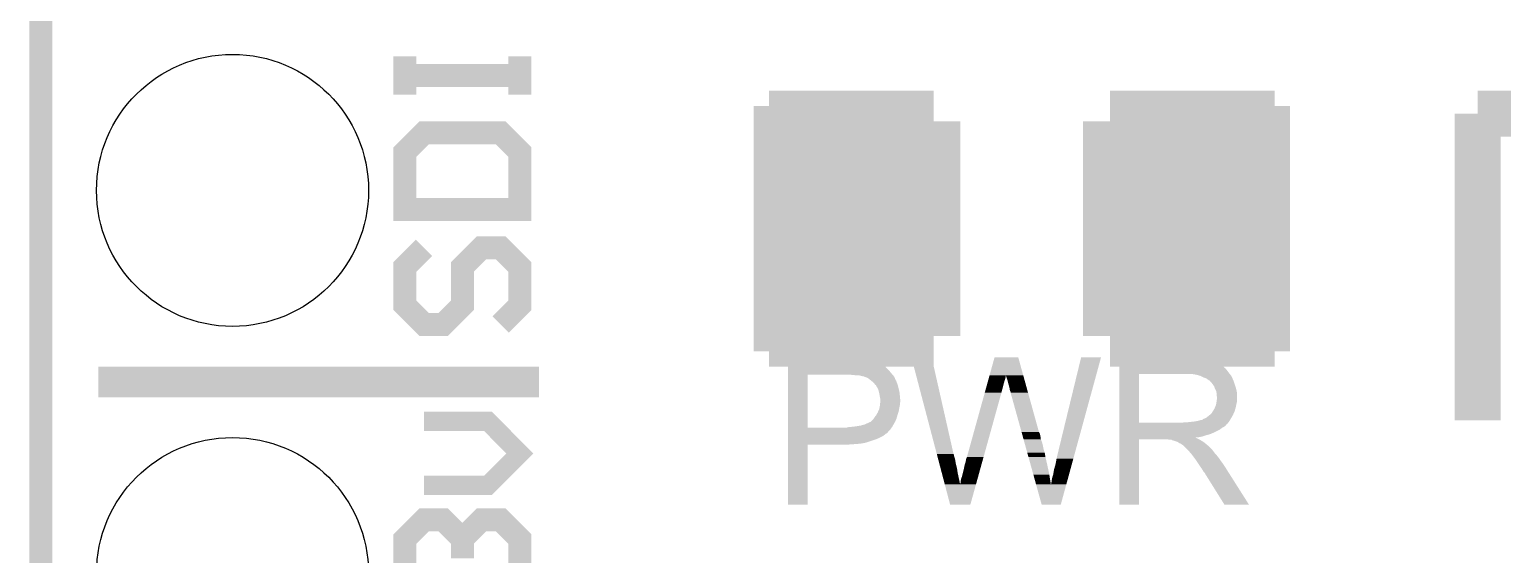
# Model space of a CAD drawing. Extents: x -1.3 to 24.2, y -3.9 to 32.8.
# Drawn here: x -1.35 to 8.42, y 2.67 to 6.15 of the extents above; entities that cross this region are included whole.
import ezdxf

# ---------------------------------------------------------------- set-up
doc = ezdxf.new("R2010")
doc.units = 0
doc.layers.get('0').update_dxf_attribs({"linetype": 'CONTINUOUS'})
for name, color, linetype in [('USB_SPI_CLICK_V101_GKO', 9, 'CONTINUOUS'), ('USB_SPI_CLICK_V101_GTO', 11, 'CONTINUOUS'), ('USB_SPI_CLICK_V101_GTS', 8, 'CONTINUOUS')]:
    doc.layers.add(name, color=color, linetype=linetype)

# ---------------------------------------------------------------- blocks, each defined once
blk = doc.blocks.new('RECTANGLE_44')
blk.add_solid([(0.5842, 0.7112), (0.5842, -0.7112), (-0.5842, 0.7112), (-0.5842, -0.7112)])
blk = doc.blocks.new('ROUND_94')
blk.add_circle((0, 0), 0.9017)

msp = doc.modelspace()

# ---------------------------------------------------------------- linework, layer by layer
at = {"layer": 'USB_SPI_CLICK_V101_GKO', "const_width": 0.1524}
msp.add_lwpolyline([(-1.27, -3.81), (-1.27, 31.73984)], dxfattribs=at)
at = {"layer": 'USB_SPI_CLICK_V101_GTO'}
for points, const_width in [([(1.143, 5.715), (1.143, 5.969), (1.143, 5.842), (1.905, 5.842), (1.905, 5.715), (1.905, 5.969)], 0.1524), ([(3.556, 5.6388), (4.6482, 5.6388)], 0.2032), ([(3.556, 4.0132), (3.556, 5.6388)], 0.2032), ([(5.8166, 5.6388), (6.9088, 5.6388)], 0.2032), ([(6.9088, 4.0132), (6.9088, 5.6388)], 0.2032), ([(8.255, 5.588), (12.065, 5.588)], 0.3048), ([(8.255, 3.556), (8.255, 5.588)], 0.3048), ([(1.143, 4.953), (1.905, 4.953), (1.905, 5.334), (1.778, 5.461), (1.27, 5.461), (1.143, 5.334), (1.143, 4.953)], 0.1524), ([(1.27, 4.699), (1.143, 4.572), (1.143, 4.318), (1.27, 4.191), (1.397, 4.191), (1.524, 4.318), (1.524, 4.572), (1.651, 4.699), (1.778, 4.699), (1.905, 4.572), (1.905, 4.318), (1.778, 4.191)], 0.1524), ([(3.556, 4.0132), (4.6482, 4.0132)], 0.2032), ([(5.8166, 4.0132), (6.9088, 4.0132)], 0.2032), ([(-0.889, 3.81), (2.032, 3.81)], 0.2032), ([(1.27, 3.1242), (1.69418, 3.1242), (1.905, 3.33502), (1.69418, 3.54838), (1.27, 3.54838)], 0.127), ([(1.27, 2.3876), (1.143, 2.5146), (1.143, 2.7686), (1.27, 2.8956), (1.397, 2.8956), (1.524, 2.7686), (1.524, 2.6416), (1.524, 2.7686), (1.651, 2.8956), (1.778, 2.8956), (1.905, 2.7686), (1.905, 2.5146), (1.778, 2.3876)], 0.1524)]:
    msp.add_lwpolyline(points, dxfattribs=dict(at, const_width=const_width))
for points in [[(3.68302, 3.97002), (3.683022, 3.97256), (4.1275, 3.97002), (4.104638, 3.97256)], [(3.68302, 3.96494), (3.68302, 3.97002), (4.1783, 3.96494), (4.1275, 3.97002)], [(3.68302, 3.9624), (3.68302, 3.96494), (4.198622, 3.9624), (4.1783, 3.96494)], [(3.68302, 3.95986), (3.68302, 3.9624), (4.21132, 3.95986), (4.201162, 3.9624)], [(3.68302, 3.95732), (3.68302, 3.95986), (4.22402, 3.95732), (4.21132, 3.95986)], [(3.68302, 3.94716), (3.68302, 3.95732), (4.25958, 3.94716), (4.22402, 3.95732)], [(3.68302, 3.92684), (3.68302, 3.94716), (4.300218, 3.92684), (4.25958, 3.94716)], [(3.68302, 3.916678), (3.68302, 3.92684), (4.318, 3.916678), (4.300218, 3.92684)], [(3.68302, 3.91414), (3.68302, 3.916678), (4.320544, 3.91414), (4.318, 3.916678)], [(3.68302, 3.911596), (3.68302, 3.91414), (4.328162, 3.911596), (4.320544, 3.91414)], [(3.68302, 3.90144), (3.68302, 3.911596), (4.335782, 3.90144), (4.328162, 3.911596)], [(4.500912, 3.972542), (4.500906, 3.972558), (4.635504, 3.972542), (4.500906, 3.972558)], [(4.669244, 3.332478), (4.500912, 3.972542), (4.78028, 3.332478), (4.635504, 3.972542)], [(5.019004, 3.853144), (5.052072, 3.972544), (5.24261, 3.853144), (5.209544, 3.972544)], [(5.052072, 3.972544), (5.052078, 3.97256), (5.209544, 3.972544), (5.052078, 3.97256)], [(5.4737, 3.34518), (5.62611, 3.972532), (5.586618, 3.34518), (5.758174, 3.972532)], [(5.62611, 3.972532), (5.626118, 3.97256), (5.758174, 3.972532), (5.626118, 3.97256)], [(5.88012, 3.97002), (5.880122, 3.97256), (6.38556, 3.97002), (6.35762, 3.97256)], [(5.88012, 3.96494), (5.88012, 3.97002), (6.418578, 3.96494), (6.38556, 3.97002)], [(5.88012, 3.9624), (5.88012, 3.96494), (6.4516, 3.9624), (6.418578, 3.96494)], [(5.88012, 3.95478), (5.88012, 3.9624), (6.482078, 3.95478), (6.4516, 3.9624)], [(5.88012, 3.9497), (5.88012, 3.95478), (6.497322, 3.9497), (6.482078, 3.95478)], [(5.88012, 3.94716), (5.88012, 3.9497), (6.510022, 3.94716), (6.497322, 3.9497)], [(5.88012, 3.947138), (5.88012, 3.94716), (6.51256, 3.947138), (6.510022, 3.94716)], [(5.88012, 3.944614), (5.88012, 3.947138), (6.512574, 3.944614), (6.51256, 3.947138)], [(5.88012, 3.93954), (5.88012, 3.944614), (6.52272, 3.93954), (6.512574, 3.944614)], [(5.88012, 3.934458), (5.88012, 3.93954), (6.535422, 3.934458), (6.52272, 3.93954)], [(5.88012, 3.9243), (5.88012, 3.934458), (6.55066, 3.9243), (6.535422, 3.934458)], [(5.88012, 3.9116), (5.88012, 3.9243), (6.56844, 3.9116), (6.55066, 3.9243)], [(5.88012, 3.896358), (5.88012, 3.9116), (6.586222, 3.896358), (6.56844, 3.9116)], [(3.68301, 3.507762), (3.683018, 3.85826), (3.81254, 3.507762), (3.812562, 3.85826)], [(3.683018, 3.87858), (3.68302, 3.90144), (4.35864, 3.87858), (4.335782, 3.90144)], [(3.683018, 3.86334), (3.683018, 3.87858), (4.37134, 3.86334), (4.35864, 3.87858)], [(3.683018, 3.85826), (3.683018, 3.86334), (4.375694, 3.85826), (4.37134, 3.86334)], [(4.11734, 3.85572), (4.09194, 3.85826), (4.377872, 3.85572), (4.375694, 3.85826)], [(4.137662, 3.85318), (4.11734, 3.85572), (4.380048, 3.85318), (4.377872, 3.85572)], [(4.175762, 3.8481), (4.155442, 3.85318), (4.384402, 3.8481), (4.380048, 3.85318)], [(4.180844, 3.848098), (4.175762, 3.8481), (4.384404, 3.848098), (4.384402, 3.8481)], [(4.187618, 3.845558), (4.180844, 3.848098), (4.38658, 3.845558), (4.384404, 3.848098)], [(4.20116, 3.84048), (4.187618, 3.845558), (4.388838, 3.84048), (4.38658, 3.845558)], [(4.2164, 3.83286), (4.20116, 3.84048), (4.392226, 3.83286), (4.388838, 3.84048)], [(4.2291, 3.8227), (4.2164, 3.83286), (4.396742, 3.8227), (4.392226, 3.83286)], [(4.23228, 3.820156), (4.2291, 3.8227), (4.39928, 3.820156), (4.396742, 3.8227)], [(4.2418, 3.81254), (4.23228, 3.820156), (4.40182, 3.81254), (4.39928, 3.820156)], [(4.254498, 3.799842), (4.2418, 3.81254), (4.4069, 3.799842), (4.40182, 3.81254)], [(5.00354, 3.7973), (5.008464, 3.81508), (5.11302, 3.7973), (5.1181, 3.81508)], [(5.008464, 3.81508), (5.012684, 3.83032), (5.1181, 3.81508), (5.123178, 3.83032)], [(5.012684, 3.83032), (5.0162, 3.843018), (5.123178, 3.83032), (5.12572, 3.843018)], [(5.0162, 3.843018), (5.01831, 3.850634), (5.12572, 3.843018), (5.12572, 3.850634)], [(5.01831, 3.850634), (5.019004, 3.853144), (5.12572, 3.850634), (5.128222, 3.853144)], [(5.12826, 3.850644), (5.128222, 3.853144), (5.243302, 3.850644), (5.24261, 3.853144)], [(5.13588, 3.82778), (5.12826, 3.850644), (5.249634, 3.82778), (5.243302, 3.850644)], [(5.14096, 3.81), (5.13588, 3.82778), (5.254558, 3.81), (5.249634, 3.82778)], [(5.14604, 3.78968), (5.14096, 3.81), (5.260184, 3.78968), (5.254558, 3.81)], [(5.880112, 3.540782), (5.880118, 3.86332), (6.00964, 3.540782), (6.009642, 3.86332)], [(5.880118, 3.87604), (5.88012, 3.896358), (6.60146, 3.87604), (6.586222, 3.896358)], [(5.880118, 3.86334), (5.880118, 3.87604), (6.611338, 3.86334), (6.60146, 3.87604)], [(5.880118, 3.86332), (5.880118, 3.86334), (6.009642, 3.86332), (6.31698, 3.86334)], [(6.388102, 3.85826), (6.355082, 3.86334), (6.615288, 3.85826), (6.611338, 3.86334)], [(6.406742, 3.853176), (6.388102, 3.85826), (6.61924, 3.853176), (6.615288, 3.85826)], [(6.41604, 3.85064), (6.406742, 3.853176), (6.619262, 3.85064), (6.61924, 3.853176)], [(6.416068, 3.850626), (6.41604, 3.85064), (6.621786, 3.850626), (6.619262, 3.85064)], [(6.43636, 3.84048), (6.416068, 3.850626), (6.62686, 3.84048), (6.621786, 3.850626)], [(6.456682, 3.832858), (6.43636, 3.84048), (6.62991, 3.832858), (6.62686, 3.84048)], [(6.463454, 3.82778), (6.456682, 3.832858), (6.63194, 3.82778), (6.62991, 3.832858)], [(6.46684, 3.82524), (6.463454, 3.82778), (6.63303, 3.82524), (6.63194, 3.82778)], [(6.474464, 3.82016), (6.46684, 3.82524), (6.635206, 3.82016), (6.63303, 3.82524)], [(6.477006, 3.820154), (6.474464, 3.82016), (6.63521, 3.820154), (6.635206, 3.82016)], [(6.485892, 3.81), (6.477006, 3.820154), (6.63956, 3.81), (6.63521, 3.820154)], [(6.49478, 3.799842), (6.485892, 3.81), (6.642946, 3.799842), (6.63956, 3.81)], [(4.25704, 3.7973), (4.254498, 3.799842), (4.407748, 3.7973), (4.4069, 3.799842)], [(4.26213, 3.78968), (4.25704, 3.7973), (4.410286, 3.78968), (4.407748, 3.7973)], [(4.264666, 3.789668), (4.26213, 3.78968), (4.41029, 3.789668), (4.410286, 3.78968)], [(4.267564, 3.7846), (4.264666, 3.789668), (4.411978, 3.7846), (4.41029, 3.789668)], [(4.27482, 3.7719), (4.267564, 3.7846), (4.415156, 3.7719), (4.411978, 3.7846)], [(4.278632, 3.76428), (4.27482, 3.7719), (4.41706, 3.76428), (4.415156, 3.7719)], [(4.282442, 3.756658), (4.278632, 3.76428), (4.418754, 3.756658), (4.41706, 3.76428)], [(4.286252, 3.741418), (4.282442, 3.756658), (4.42214, 3.741418), (4.418754, 3.756658)], [(4.28752, 3.73634), (4.286252, 3.741418), (4.422648, 3.73634), (4.42214, 3.741418)], [(4.29006, 3.7211), (4.28752, 3.73634), (4.424172, 3.7211), (4.422648, 3.73634)], [(4.291076, 3.71602), (4.29006, 3.7211), (4.42468, 3.71602), (4.424172, 3.7211)], [(4.29514, 3.695698), (4.291076, 3.71602), (4.426528, 3.695698), (4.42468, 3.71602)], [(4.869182, 3.312162), (4.98736, 3.73888), (4.979398, 3.312162), (5.09778, 3.73888)], [(4.98736, 3.73888), (4.992988, 3.7592), (5.09778, 3.73888), (5.10286, 3.7592)], [(4.992988, 3.7592), (4.997912, 3.77698), (5.10286, 3.7592), (5.10794, 3.77698)], [(4.997912, 3.77698), (5.00354, 3.7973), (5.10794, 3.77698), (5.11302, 3.7973)], [(5.15112, 3.771902), (5.14604, 3.78968), (5.265108, 3.771902), (5.260184, 3.78968)], [(5.15366, 3.75666), (5.15112, 3.771902), (5.269328, 3.75666), (5.265108, 3.771902)], [(5.1562, 3.749042), (5.15366, 3.75666), (5.271438, 3.749042), (5.269328, 3.75666)], [(5.158738, 3.743964), (5.1562, 3.749042), (5.272844, 3.743964), (5.271438, 3.749042)], [(5.15874, 3.738882), (5.158738, 3.743964), (5.274252, 3.738882), (5.272844, 3.743964)], [(5.231316, 3.477256), (5.15874, 3.738882), (5.346702, 3.477256), (5.274252, 3.738882)], [(6.503852, 3.78714), (6.49478, 3.799842), (6.64718, 3.78714), (6.642946, 3.799842)], [(6.50748, 3.78206), (6.503852, 3.78714), (6.648706, 3.78206), (6.64718, 3.78714)], [(6.5151, 3.761742), (6.50748, 3.78206), (6.6548, 3.761742), (6.648706, 3.78206)], [(6.5151, 3.76174), (6.5151, 3.761742), (6.654802, 3.76174), (6.6548, 3.761742)], [(6.52272, 3.746496), (6.5151, 3.76174), (6.65785, 3.746496), (6.654802, 3.76174)], [(6.524172, 3.736338), (6.52272, 3.746496), (6.65988, 3.736338), (6.65785, 3.746496)], [(6.52526, 3.728718), (6.524172, 3.736338), (6.65988, 3.728718), (6.65988, 3.736338)], [(6.525262, 3.716018), (6.52526, 3.728718), (6.65988, 3.716018), (6.65988, 3.728718)], [(6.5278, 3.708396), (6.525262, 3.716018), (6.65988, 3.708396), (6.65988, 3.716018)], [(4.27736, 3.6068), (4.281874, 3.616958), (4.413934, 3.6068), (4.41706, 3.616958)], [(4.281874, 3.616958), (4.287518, 3.629658), (4.41706, 3.616958), (4.419176, 3.629658)], [(4.287518, 3.629658), (4.288026, 3.6322), (4.419176, 3.629658), (4.4196, 3.6322)], [(4.288026, 3.6322), (4.2926, 3.655058), (4.4196, 3.6322), (4.42417, 3.655058)], [(4.2926, 3.655058), (4.29281, 3.657598), (4.42417, 3.655058), (4.42468, 3.657598)], [(4.29281, 3.657598), (4.293658, 3.667758), (4.42468, 3.657598), (4.42468, 3.667758)], [(4.293658, 3.667758), (4.294504, 3.677918), (4.42468, 3.667758), (4.42722, 3.677918)], [(4.294504, 3.677918), (4.29514, 3.68554), (4.42722, 3.677918), (4.42722, 3.68554)], [(4.29514, 3.688082), (4.29514, 3.695698), (4.42722, 3.688082), (4.426528, 3.695698)], [(4.29514, 3.68554), (4.29514, 3.688082), (4.42722, 3.68554), (4.42722, 3.688082)], [(6.492238, 3.604258), (6.499858, 3.616958), (6.638866, 3.604258), (6.64464, 3.616958)], [(6.499858, 3.616958), (6.502398, 3.6195), (6.64464, 3.616958), (6.645332, 3.6195)], [(6.502398, 3.6195), (6.50494, 3.624578), (6.645332, 3.6195), (6.646718, 3.624578)], [(6.50494, 3.624578), (6.510018, 3.632198), (6.646718, 3.624578), (6.648796, 3.632198)], [(6.510018, 3.632198), (6.515098, 3.6449), (6.648796, 3.632198), (6.65226, 3.6449)], [(6.515098, 3.6449), (6.520178, 3.657598), (6.65226, 3.6449), (6.654798, 3.657598)], [(6.520178, 3.657598), (6.522718, 3.6703), (6.654798, 3.657598), (6.65734, 3.6703)], [(6.522718, 3.6703), (6.52272, 3.670302), (6.65734, 3.6703), (6.65734, 3.670302)], [(6.52272, 3.670302), (6.52417, 3.680458), (6.65734, 3.670302), (6.65988, 3.680458)], [(6.52417, 3.680458), (6.5278, 3.70586), (6.65988, 3.680458), (6.65988, 3.70586)], [(6.5278, 3.70586), (6.5278, 3.708396), (6.65988, 3.70586), (6.65988, 3.708396)], [(4.132582, 3.51536), (4.16306, 3.52044), (4.375332, 3.51536), (4.378234, 3.52044)], [(4.16306, 3.52044), (4.191, 3.528058), (4.378234, 3.52044), (4.382588, 3.528058)], [(4.191, 3.528058), (4.21894, 3.54076), (4.382588, 3.528058), (4.389846, 3.54076)], [(4.21894, 3.54076), (4.231636, 3.54584), (4.389846, 3.54076), (4.392748, 3.54584)], [(4.231636, 3.54584), (4.234174, 3.548378), (4.392748, 3.54584), (4.3942, 3.548378)], [(4.234174, 3.548378), (4.249418, 3.563618), (4.3942, 3.548378), (4.40073, 3.563618)], [(4.249418, 3.563618), (4.250942, 3.566158), (4.40073, 3.563618), (4.40182, 3.566158)], [(4.250942, 3.566158), (4.257038, 3.576318), (4.40182, 3.566158), (4.404722, 3.576318)], [(4.257038, 3.576318), (4.263134, 3.58394), (4.404722, 3.576318), (4.4069, 3.58394)], [(4.263134, 3.58394), (4.2672, 3.589022), (4.4069, 3.58394), (4.408462, 3.589022)], [(4.2672, 3.589022), (4.27736, 3.6068), (4.408462, 3.589022), (4.413934, 3.6068)], [(5.88011, 3.52806), (5.880112, 3.5306), (6.591294, 3.52806), (6.59384, 3.5306)], [(5.88011, 3.528046), (5.88011, 3.52806), (6.588754, 3.528046), (6.591294, 3.52806)], [(5.88011, 3.52298), (5.88011, 3.528046), (6.586218, 3.52298), (6.588754, 3.528046)], [(5.88011, 3.5179), (5.88011, 3.52298), (6.58114, 3.5179), (6.586218, 3.52298)], [(5.88011, 3.51282), (5.88011, 3.5179), (6.573518, 3.51282), (6.58114, 3.5179)], [(5.880112, 3.54076), (5.880112, 3.540782), (6.301738, 3.54076), (6.00964, 3.540782)], [(5.880112, 3.5306), (5.880112, 3.54076), (6.59384, 3.5306), (6.601968, 3.54076)], [(6.301738, 3.54076), (6.316978, 3.5433), (6.601968, 3.54076), (6.604, 3.5433)], [(6.337298, 3.5433), (6.383018, 3.54838), (6.604, 3.5433), (6.607386, 3.54838)], [(6.383018, 3.54838), (6.405882, 3.55346), (6.607386, 3.54838), (6.610774, 3.55346)], [(6.405882, 3.55346), (6.423656, 3.55854), (6.610774, 3.55346), (6.614162, 3.55854)], [(6.428734, 3.55854), (6.433818, 3.563616), (6.614162, 3.55854), (6.617122, 3.563616)], [(6.433818, 3.563616), (6.441442, 3.56616), (6.617122, 3.563616), (6.618606, 3.56616)], [(6.441442, 3.56616), (6.454138, 3.57124), (6.618606, 3.56616), (6.621568, 3.57124)], [(6.454138, 3.57124), (6.476364, 3.58902), (6.621568, 3.57124), (6.63194, 3.58902)], [(6.476364, 3.58902), (6.479538, 3.591558), (6.63194, 3.58902), (6.633092, 3.591558)], [(6.479538, 3.591558), (6.492238, 3.604258), (6.633092, 3.591558), (6.638866, 3.604258)], [(3.683008, 3.43662), (3.68301, 3.45186), (4.28244, 3.43662), (4.312918, 3.45186)], [(3.683008, 3.429), (3.683008, 3.43662), (4.26466, 3.429), (4.28244, 3.43662)], [(3.683008, 3.41376), (3.683008, 3.429), (4.21894, 3.41376), (4.26466, 3.429)], [(3.68301, 3.50774), (3.68301, 3.507762), (4.074158, 3.50774), (3.81254, 3.507762)], [(3.68301, 3.495038), (3.68301, 3.50774), (4.361178, 3.495038), (4.370252, 3.50774)], [(3.68301, 3.479794), (3.68301, 3.495038), (4.34594, 3.479794), (4.361178, 3.495038)], [(3.68301, 3.477254), (3.68301, 3.479794), (4.345934, 3.477254), (4.34594, 3.479794)], [(3.68301, 3.46964), (3.68301, 3.477254), (4.338316, 3.46964), (4.345934, 3.477254)], [(3.68301, 3.467096), (3.68301, 3.46964), (4.330698, 3.467096), (4.338316, 3.46964)], [(3.68301, 3.45948), (3.68301, 3.467096), (4.323078, 3.45948), (4.330698, 3.467096)], [(3.68301, 3.45186), (3.68301, 3.45948), (4.312918, 3.45186), (4.323078, 3.45948)], [(4.074158, 3.50774), (4.084318, 3.51028), (4.370252, 3.50774), (4.372066, 3.51028)], [(4.094478, 3.51028), (4.107168, 3.512818), (4.372066, 3.51028), (4.37388, 3.512818)], [(4.107168, 3.512818), (4.10718, 3.51282), (4.37388, 3.512818), (4.37388, 3.51282)], [(4.10718, 3.51282), (4.132582, 3.51536), (4.37388, 3.51282), (4.375332, 3.51536)], [(5.233428, 3.469638), (5.231316, 3.477256), (5.351782, 3.469638), (5.346702, 3.477256)], [(5.236246, 3.45948), (5.233428, 3.469638), (5.35432, 3.45948), (5.351782, 3.469638)], [(5.23977, 3.44678), (5.236246, 3.45948), (5.35686, 3.44678), (5.35432, 3.45948)], [(5.244702, 3.428998), (5.23977, 3.44678), (5.359402, 3.428998), (5.35686, 3.44678)], [(5.249634, 3.411218), (5.244702, 3.428998), (5.36702, 3.411218), (5.359402, 3.428998)], [(5.8801, 2.997222), (5.880108, 3.428978), (6.009618, 2.997222), (6.00964, 3.428978)], [(5.880108, 3.439158), (5.88011, 3.441666), (6.388104, 3.439158), (6.385592, 3.441666)], [(5.880108, 3.429), (5.880108, 3.439158), (6.40842, 3.429), (6.388104, 3.439158)], [(5.880108, 3.428978), (5.880108, 3.429), (6.00964, 3.428978), (6.202678, 3.429)], [(5.88011, 3.507738), (5.88011, 3.51282), (6.56336, 3.507738), (6.573518, 3.51282)], [(5.88011, 3.4925), (5.88011, 3.507738), (6.543038, 3.4925), (6.56336, 3.507738)], [(5.88011, 3.47726), (5.88011, 3.4925), (6.51256, 3.47726), (6.543038, 3.4925)], [(5.88011, 3.46202), (5.88011, 3.47726), (6.476998, 3.46202), (6.51256, 3.47726)], [(5.88011, 3.45694), (5.88011, 3.46202), (6.456682, 3.45694), (6.476998, 3.46202)], [(5.88011, 3.44932), (5.88011, 3.45694), (6.433818, 3.44932), (6.456682, 3.45694)], [(5.88011, 3.44424), (5.88011, 3.44932), (6.410958, 3.44424), (6.433818, 3.44932)], [(5.88011, 3.441666), (5.88011, 3.44424), (6.385592, 3.441666), (6.410958, 3.44424)], [(6.212838, 3.42646), (6.202678, 3.429), (6.413498, 3.42646), (6.40842, 3.429)], [(6.228074, 3.423926), (6.225534, 3.42646), (6.417722, 3.423926), (6.413498, 3.42646)], [(6.230616, 3.42392), (6.228074, 3.423926), (6.417732, 3.42392), (6.417722, 3.423926)], [(6.253482, 3.4163), (6.230616, 3.42392), (6.430434, 3.4163), (6.417732, 3.42392)], [(3.683, 2.997222), (3.683008, 3.393418), (3.812518, 2.997222), (3.81254, 3.393418)], [(3.683008, 3.40614), (3.683008, 3.41376), (4.19354, 3.40614), (4.21894, 3.41376)], [(3.683008, 3.40106), (3.683008, 3.40614), (4.165602, 3.40106), (4.19354, 3.40614)], [(3.683008, 3.39852), (3.683008, 3.40106), (4.13512, 3.39852), (4.165602, 3.40106)], [(3.683008, 3.39598), (3.683008, 3.39852), (4.09956, 3.39598), (4.13512, 3.39852)], [(3.683008, 3.39344), (3.683008, 3.39598), (4.061462, 3.39344), (4.09956, 3.39598)], [(3.683008, 3.393418), (3.683008, 3.39344), (3.81254, 3.393418), (4.061462, 3.39344)], [(4.670582, 3.327396), (4.669244, 3.332478), (4.78282, 3.327396), (4.78028, 3.332478)], [(4.671916, 3.322318), (4.670582, 3.327396), (4.782822, 3.322318), (4.78282, 3.327396)], [(4.675924, 3.30708), (4.671916, 3.322318), (4.787898, 3.30708), (4.782822, 3.322318)], [(5.25527, 3.3909), (5.249634, 3.411218), (5.3721, 3.3909), (5.36702, 3.411218)], [(5.262316, 3.3655), (5.25527, 3.3909), (5.37718, 3.3655), (5.3721, 3.3909)], [(5.269362, 3.3401), (5.262316, 3.3655), (5.3848, 3.3401), (5.37718, 3.3655)], [(5.277112, 3.31216), (5.269362, 3.3401), (5.38988, 3.31216), (5.3848, 3.3401)], [(5.46354, 3.302), (5.4737, 3.34518), (5.57481, 3.302), (5.586618, 3.34518)], [(6.263638, 3.413762), (6.253482, 3.4163), (6.434664, 3.413762), (6.430434, 3.4163)], [(6.267452, 3.41122), (6.263638, 3.413762), (6.4389, 3.41122), (6.434664, 3.413762)], [(6.278876, 3.403602), (6.267452, 3.41122), (6.448424, 3.403602), (6.4389, 3.41122)], [(6.286498, 3.401062), (6.278876, 3.403602), (6.451598, 3.401062), (6.448424, 3.403602)], [(6.289018, 3.40106), (6.286498, 3.401062), (6.4516, 3.40106), (6.451598, 3.401062)], [(6.28904, 3.398532), (6.289018, 3.40106), (6.45413, 3.398532), (6.4516, 3.40106)], [(6.301738, 3.390902), (6.28904, 3.398532), (6.46176, 3.390902), (6.45413, 3.398532)], [(6.301742, 3.390898), (6.301738, 3.390902), (6.461764, 3.390898), (6.46176, 3.390902)], [(6.304282, 3.388358), (6.301742, 3.390898), (6.46684, 3.388358), (6.461764, 3.390898)], [(6.334762, 3.357878), (6.304282, 3.388358), (6.49732, 3.357878), (6.46684, 3.388358)], [(6.342378, 3.35026), (6.334762, 3.357878), (6.503036, 3.35026), (6.49732, 3.357878)], [(6.35, 3.340102), (6.342378, 3.35026), (6.510654, 3.340102), (6.503036, 3.35026)], [(6.35254, 3.33756), (6.35, 3.340102), (6.51256, 3.33756), (6.510654, 3.340102)], [(6.355078, 3.33502), (6.35254, 3.33756), (6.514818, 3.33502), (6.51256, 3.33756)], [(6.37032, 3.3147), (6.355078, 3.33502), (6.53288, 3.3147), (6.514818, 3.33502)], [(4.678596, 3.29692), (4.675924, 3.30708), (4.79044, 3.29692), (4.787898, 3.30708)], [(4.681936, 3.28422), (4.678596, 3.29692), (4.79298, 3.28422), (4.79044, 3.29692)], [(4.685944, 3.26898), (4.681936, 3.28422), (4.79552, 3.26898), (4.79298, 3.28422)], [(4.69396, 3.2385), (4.685944, 3.26898), (4.80314, 3.2385), (4.79552, 3.26898)], [(4.702644, 3.20548), (4.69396, 3.2385), (4.80822, 3.20548), (4.80314, 3.2385)], [(4.84378, 3.2131), (4.8514, 3.24612), (4.951916, 3.2131), (4.961076, 3.24612)], [(4.8514, 3.24612), (4.853942, 3.261362), (4.961076, 3.24612), (4.965306, 3.261362)], [(4.853942, 3.261362), (4.85902, 3.274062), (4.965306, 3.261362), (4.968828, 3.274062)], [(4.85902, 3.274062), (4.864102, 3.29946), (4.968828, 3.274062), (4.975874, 3.29946)], [(4.864102, 3.29946), (4.86664, 3.30708), (4.975874, 3.29946), (4.977988, 3.30708)], [(4.86664, 3.30708), (4.869182, 3.312162), (4.977988, 3.30708), (4.979398, 3.312162)], [(5.292614, 3.25628), (5.277112, 3.31216), (5.40258, 3.25628), (5.38988, 3.31216)], [(5.309524, 3.19532), (5.292614, 3.25628), (5.41528, 3.19532), (5.40258, 3.25628)], [(5.44068, 3.19532), (5.44576, 3.225802), (5.545638, 3.19532), (5.553974, 3.225802)], [(5.44576, 3.225802), (5.45592, 3.261358), (5.553974, 3.225802), (5.563698, 3.261358)], [(5.45592, 3.261358), (5.46354, 3.302), (5.563698, 3.261358), (5.57481, 3.302)], [(6.38556, 3.29438), (6.37032, 3.3147), (6.547104, 3.29438), (6.53288, 3.3147)], [(6.388948, 3.2893), (6.38556, 3.29438), (6.55066, 3.2893), (6.547104, 3.29438)], [(6.407574, 3.26136), (6.388948, 3.2893), (6.57098, 3.26136), (6.55066, 3.2893)], [(6.41604, 3.24866), (6.407574, 3.26136), (6.579038, 3.24866), (6.57098, 3.26136)], [(6.42874, 3.230882), (6.41604, 3.24866), (6.590318, 3.230882), (6.579038, 3.24866)], [(6.438898, 3.213102), (6.42874, 3.230882), (6.601598, 3.213102), (6.590318, 3.230882)], [(4.711996, 3.16992), (4.702644, 3.20548), (4.81584, 3.16992), (4.80822, 3.20548)], [(4.721958, 3.132042), (4.711996, 3.16992), (4.82346, 3.132042), (4.81584, 3.16992)], [(4.757416, 2.997216), (4.721958, 3.132042), (4.892026, 2.997216), (4.92943, 3.132042)], [(4.82346, 3.132042), (4.823462, 3.134364), (4.92943, 3.132042), (4.930074, 3.134364)], [(4.823462, 3.134364), (4.826, 3.139442), (4.930074, 3.134364), (4.931482, 3.139442)], [(4.826, 3.139442), (4.82854, 3.147064), (4.931482, 3.139442), (4.933596, 3.147064)], [(4.82854, 3.157222), (4.831082, 3.169922), (4.936414, 3.157222), (4.939938, 3.169922)], [(4.82854, 3.147064), (4.82854, 3.157222), (4.933596, 3.147064), (4.936414, 3.157222)], [(4.831082, 3.169922), (4.83616, 3.182622), (4.939938, 3.169922), (4.943462, 3.182622)], [(4.83616, 3.182622), (4.84378, 3.2131), (4.943462, 3.182622), (4.951916, 3.2131)], [(5.327034, 3.132196), (5.309524, 3.19532), (5.425402, 3.132196), (5.41528, 3.19532)], [(5.364476, 2.997216), (5.327034, 3.132196), (5.491466, 2.997216), (5.528376, 3.132196)], [(5.425402, 3.132196), (5.425446, 3.134366), (5.528376, 3.132196), (5.52897, 3.134366)], [(5.425446, 3.134366), (5.42798, 3.136906), (5.52897, 3.134366), (5.529664, 3.136906)], [(5.42798, 3.136906), (5.427982, 3.141982), (5.529664, 3.136906), (5.531052, 3.141982)], [(5.427982, 3.141982), (5.43052, 3.149604), (5.531052, 3.141982), (5.533138, 3.149604)], [(5.43052, 3.157222), (5.43306, 3.16738), (5.53522, 3.157222), (5.537998, 3.16738)], [(5.43052, 3.149604), (5.43052, 3.157222), (5.533138, 3.149604), (5.53522, 3.157222)], [(5.43306, 3.16738), (5.435602, 3.18008), (5.537998, 3.16738), (5.54147, 3.18008)], [(5.435602, 3.18008), (5.44068, 3.19532), (5.54147, 3.18008), (5.545638, 3.19532)], [(6.446518, 3.20548), (6.438898, 3.213102), (6.606434, 3.20548), (6.601598, 3.213102)], [(6.449062, 3.2004), (6.446518, 3.20548), (6.609658, 3.2004), (6.606434, 3.20548)], [(6.576058, 2.99721), (6.449062, 3.2004), (6.738574, 2.99721), (6.609658, 3.2004)], [(3.812518, 2.9972), (3.683, 2.997222), (3.812518, 2.9972), (3.812518, 2.997222)], [(4.892022, 2.9972), (4.757416, 2.997216), (4.892022, 2.9972), (4.892026, 2.997216)], [(5.491462, 2.9972), (5.364476, 2.997216), (5.491462, 2.9972), (5.491466, 2.997216)], [(6.009618, 2.9972), (5.8801, 2.997222), (6.009618, 2.9972), (6.009618, 2.997222)], [(6.73858, 2.9972), (6.738574, 2.99721), (6.73858, 2.9972), (6.576058, 2.99721)]]:
    msp.add_solid(points, dxfattribs=at)

# ---------------------------------------------------------------- block references
at = {"layer": 'USB_SPI_CLICK_V101_GTS'}
for name, p in [('ROUND_94', (0, 5.08)), ('RECTANGLE_44', (4.2418, 4.826)), ('RECTANGLE_44', (6.223, 4.826)), ('ROUND_94', (0, 2.54))]:
    msp.add_blockref(name, p, dxfattribs=at)

doc.saveas('drawing.dxf')
